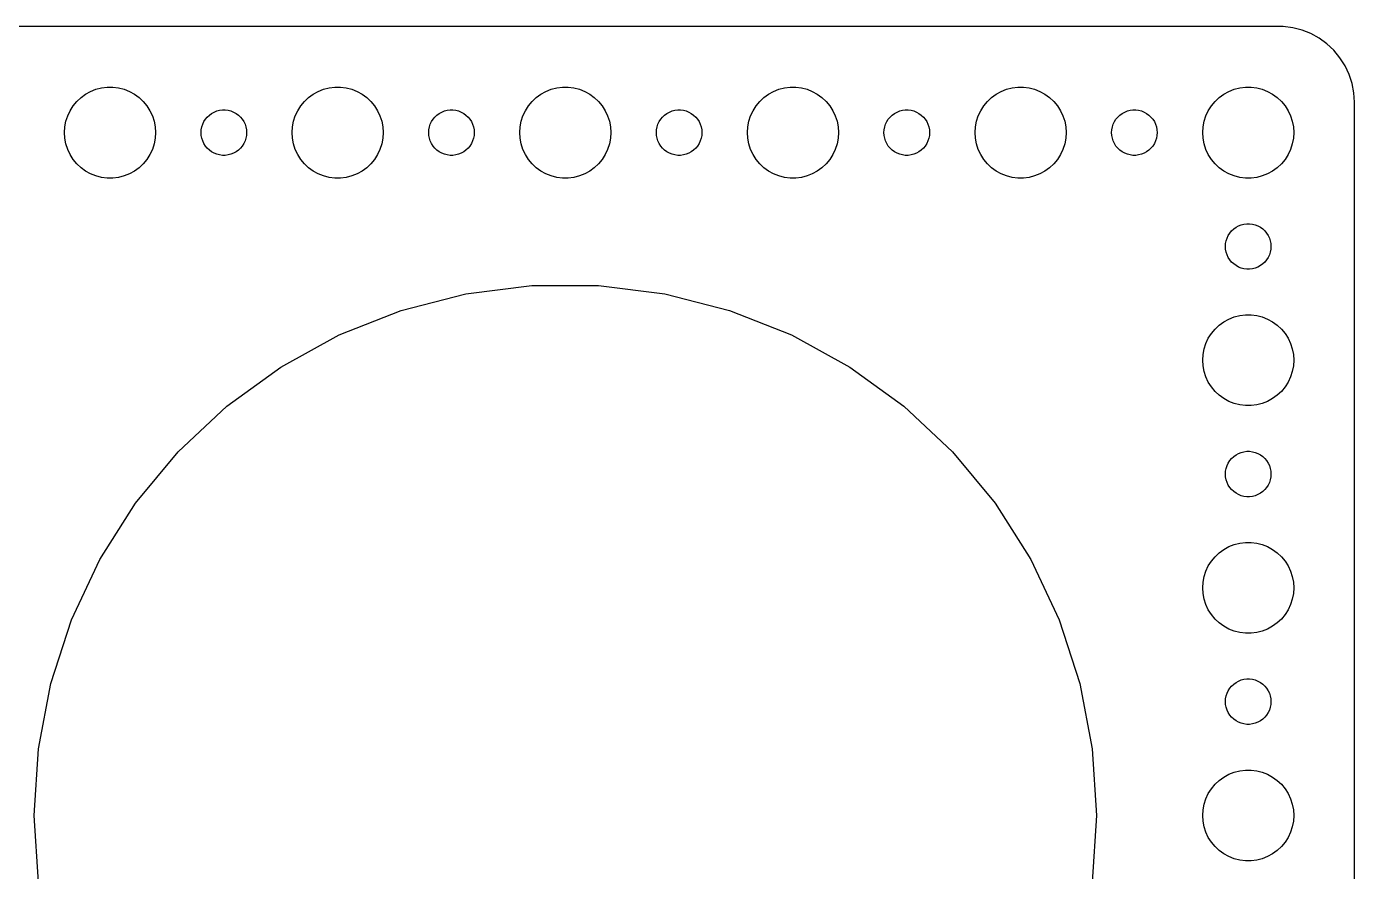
# Model space of a CAD drawing. Header units: metres. Extents: x -164 to 164, y 62 to 280.
# Drawn here: x 77 to 164.5, y 224.3 to 280 of the extents above; entities that cross this region are included whole.
import ezdxf

# ---------------------------------------------------------------- set-up
doc = ezdxf.new("R2010")
doc.units = ezdxf.units.M

msp = doc.modelspace()

# ---------------------------------------------------------------- linework, layer by layer
for p, q in [((159.814, 279.99), (-159.814, 279.99)), ((160.437, 279.911), (159.814, 279.99)), ((161.045, 279.755), (160.437, 279.911)), ((161.629, 279.524), (161.045, 279.755)), ((162.179, 279.222), (161.629, 279.524)), ((162.687, 278.853), (162.179, 279.222)), ((163.145, 278.423), (162.687, 278.853)), ((163.545, 277.939), (163.145, 278.423)), ((163.882, 277.409), (163.545, 277.939)), ((164.149, 276.841), (163.882, 277.409)), ((164.343, 276.243), (164.149, 276.841)), ((80.8925, 275.533), (81.2227, 275.714)), ((81.2227, 275.714), (81.573, 275.853)), ((81.573, 275.853), (81.9379, 275.947)), ((81.9379, 275.947), (82.3116, 275.994)), ((82.3116, 275.994), (82.6884, 275.994)), ((82.6884, 275.994), (83.0621, 275.947)), ((83.0621, 275.947), (83.427, 275.853)), ((83.427, 275.853), (83.7773, 275.714)), ((83.7773, 275.714), (84.1075, 275.533)), ((95.8925, 275.533), (96.2227, 275.714)), ((96.2227, 275.714), (96.573, 275.853)), ((96.573, 275.853), (96.9379, 275.947)), ((96.9379, 275.947), (97.3116, 275.994)), ((97.3116, 275.994), (97.6884, 275.994)), ((97.6884, 275.994), (98.0621, 275.947)), ((98.0621, 275.947), (98.427, 275.853)), ((98.427, 275.853), (98.7773, 275.714)), ((98.7773, 275.714), (99.1075, 275.533)), ((110.893, 275.533), (111.223, 275.714)), ((111.223, 275.714), (111.573, 275.853)), ((111.573, 275.853), (111.938, 275.947)), ((111.938, 275.947), (112.312, 275.994)), ((112.312, 275.994), (112.688, 275.994)), ((112.688, 275.994), (113.062, 275.947)), ((113.062, 275.947), (113.427, 275.853)), ((113.427, 275.853), (113.777, 275.714)), ((113.777, 275.714), (114.107, 275.533)), ((125.893, 275.533), (126.223, 275.714)), ((126.223, 275.714), (126.573, 275.853)), ((126.573, 275.853), (126.938, 275.947)), ((126.938, 275.947), (127.312, 275.994)), ((127.312, 275.994), (127.688, 275.994)), ((127.688, 275.994), (128.062, 275.947)), ((128.062, 275.947), (128.427, 275.853)), ((128.427, 275.853), (128.777, 275.714)), ((128.777, 275.714), (129.107, 275.533)), ((140.893, 275.533), (141.223, 275.714)), ((141.223, 275.714), (141.573, 275.853)), ((141.573, 275.853), (141.938, 275.947)), ((141.938, 275.947), (142.312, 275.994)), ((142.312, 275.994), (142.688, 275.994)), ((142.688, 275.994), (143.062, 275.947)), ((143.062, 275.947), (143.427, 275.853)), ((143.427, 275.853), (143.777, 275.714)), ((143.777, 275.714), (144.107, 275.533)), ((155.893, 275.533), (156.223, 275.714)), ((156.223, 275.714), (156.573, 275.853)), ((156.573, 275.853), (156.938, 275.947)), ((156.938, 275.947), (157.312, 275.994)), ((157.312, 275.994), (157.688, 275.994)), ((157.688, 275.994), (158.062, 275.947)), ((158.062, 275.947), (158.427, 275.853)), ((158.427, 275.853), (158.777, 275.714)), ((158.777, 275.714), (159.107, 275.533)), ((164.461, 275.627), (164.343, 276.243)), ((164.5, 275), (164.461, 275.627)), ((79.8711, 274.445), (80.073, 274.763)), ((80.073, 274.763), (80.3131, 275.054)), ((80.3131, 275.054), (80.5877, 275.312)), ((80.5877, 275.312), (80.8925, 275.533)), ((84.1075, 275.533), (84.4123, 275.312)), ((84.4123, 275.312), (84.6869, 275.054)), ((84.6869, 275.054), (84.927, 274.763)), ((84.927, 274.763), (85.1289, 274.445)), ((94.8711, 274.445), (95.073, 274.763)), ((95.073, 274.763), (95.3131, 275.054)), ((95.3131, 275.054), (95.5877, 275.312)), ((95.5877, 275.312), (95.8925, 275.533)), ((99.1075, 275.533), (99.4123, 275.312)), ((99.4123, 275.312), (99.6869, 275.054)), ((99.6869, 275.054), (99.927, 274.763)), ((99.927, 274.763), (100.129, 274.445)), ((109.871, 274.445), (110.073, 274.763)), ((110.073, 274.763), (110.313, 275.054)), ((110.313, 275.054), (110.588, 275.312)), ((110.588, 275.312), (110.893, 275.533)), ((114.107, 275.533), (114.412, 275.312)), ((114.412, 275.312), (114.687, 275.054)), ((114.687, 275.054), (114.927, 274.763)), ((114.927, 274.763), (115.129, 274.445)), ((124.871, 274.445), (125.073, 274.763)), ((125.073, 274.763), (125.313, 275.054)), ((125.313, 275.054), (125.588, 275.312)), ((125.588, 275.312), (125.893, 275.533)), ((129.107, 275.533), (129.412, 275.312)), ((129.412, 275.312), (129.687, 275.054)), ((129.687, 275.054), (129.927, 274.763)), ((129.927, 274.763), (130.129, 274.445)), ((139.871, 274.445), (140.073, 274.763)), ((140.073, 274.763), (140.313, 275.054)), ((140.313, 275.054), (140.588, 275.312)), ((140.588, 275.312), (140.893, 275.533)), ((144.107, 275.533), (144.412, 275.312)), ((144.412, 275.312), (144.687, 275.054)), ((144.687, 275.054), (144.927, 274.763)), ((144.927, 274.763), (145.129, 274.445)), ((154.871, 274.445), (155.073, 274.763)), ((155.073, 274.763), (155.313, 275.054)), ((155.313, 275.054), (155.588, 275.312)), ((155.588, 275.312), (155.893, 275.533)), ((159.107, 275.533), (159.412, 275.312)), ((159.412, 275.312), (159.687, 275.054)), ((159.687, 275.054), (159.927, 274.763)), ((159.927, 274.763), (160.129, 274.445)), ((164.5, 181), (164.5, 275)), ((79.5943, 273.746), (79.7107, 274.104)), ((79.7107, 274.104), (79.8711, 274.445)), ((85.1289, 274.445), (85.2893, 274.104)), ((85.2893, 274.104), (85.4057, 273.746)), ((88.6855, 273.723), (88.7865, 273.882)), ((88.7865, 273.882), (88.9065, 274.027)), ((88.9065, 274.027), (89.0439, 274.156)), ((89.0439, 274.156), (89.1963, 274.266)), ((89.1963, 274.266), (89.3613, 274.357)), ((89.3613, 274.357), (89.5365, 274.427)), ((89.5365, 274.427), (89.7189, 274.473)), ((89.7189, 274.473), (89.9058, 274.497)), ((89.9058, 274.497), (90.0942, 274.497)), ((90.0942, 274.497), (90.2811, 274.473)), ((90.2811, 274.473), (90.4635, 274.427)), ((90.4635, 274.427), (90.6387, 274.357)), ((90.6387, 274.357), (90.8037, 274.266)), ((90.8037, 274.266), (90.9561, 274.156)), ((90.9561, 274.156), (91.0934, 274.027)), ((91.0934, 274.027), (91.2135, 273.882)), ((91.2135, 273.882), (91.3145, 273.723)), ((94.5943, 273.746), (94.7107, 274.104)), ((94.7107, 274.104), (94.8711, 274.445)), ((100.129, 274.445), (100.289, 274.104)), ((100.289, 274.104), (100.406, 273.746)), ((103.686, 273.723), (103.786, 273.882)), ((103.786, 273.882), (103.907, 274.027)), ((103.907, 274.027), (104.044, 274.156)), ((104.044, 274.156), (104.196, 274.266)), ((104.196, 274.266), (104.361, 274.357)), ((104.361, 274.357), (104.536, 274.427)), ((104.536, 274.427), (104.719, 274.473)), ((104.719, 274.473), (104.906, 274.497)), ((104.906, 274.497), (105.094, 274.497)), ((105.094, 274.497), (105.281, 274.473)), ((105.281, 274.473), (105.464, 274.427)), ((105.464, 274.427), (105.639, 274.357)), ((105.639, 274.357), (105.804, 274.266)), ((105.804, 274.266), (105.956, 274.156)), ((105.956, 274.156), (106.093, 274.027)), ((106.093, 274.027), (106.214, 273.882)), ((106.214, 273.882), (106.314, 273.723)), ((109.594, 273.746), (109.711, 274.104)), ((109.711, 274.104), (109.871, 274.445)), ((115.129, 274.445), (115.289, 274.104)), ((115.289, 274.104), (115.406, 273.746)), ((118.686, 273.723), (118.786, 273.882)), ((118.786, 273.882), (118.907, 274.027)), ((118.907, 274.027), (119.044, 274.156)), ((119.044, 274.156), (119.196, 274.266)), ((119.196, 274.266), (119.361, 274.357)), ((119.361, 274.357), (119.536, 274.427)), ((119.536, 274.427), (119.719, 274.473)), ((119.719, 274.473), (119.906, 274.497)), ((119.906, 274.497), (120.094, 274.497)), ((120.094, 274.497), (120.281, 274.473)), ((120.281, 274.473), (120.464, 274.427)), ((120.464, 274.427), (120.639, 274.357)), ((120.639, 274.357), (120.804, 274.266)), ((120.804, 274.266), (120.956, 274.156)), ((120.956, 274.156), (121.093, 274.027)), ((121.093, 274.027), (121.214, 273.882)), ((121.214, 273.882), (121.314, 273.723)), ((124.594, 273.746), (124.711, 274.104)), ((124.711, 274.104), (124.871, 274.445)), ((130.129, 274.445), (130.289, 274.104)), ((130.289, 274.104), (130.406, 273.746)), ((133.686, 273.723), (133.786, 273.882)), ((133.786, 273.882), (133.907, 274.027)), ((133.907, 274.027), (134.044, 274.156)), ((134.044, 274.156), (134.196, 274.266)), ((134.196, 274.266), (134.361, 274.357)), ((134.361, 274.357), (134.536, 274.427)), ((134.536, 274.427), (134.719, 274.473)), ((134.719, 274.473), (134.906, 274.497)), ((134.906, 274.497), (135.094, 274.497)), ((135.094, 274.497), (135.281, 274.473)), ((135.281, 274.473), (135.464, 274.427)), ((135.464, 274.427), (135.639, 274.357)), ((135.639, 274.357), (135.804, 274.266)), ((135.804, 274.266), (135.956, 274.156)), ((135.956, 274.156), (136.093, 274.027)), ((136.093, 274.027), (136.214, 273.882)), ((136.214, 273.882), (136.314, 273.723)), ((139.594, 273.746), (139.711, 274.104)), ((139.711, 274.104), (139.871, 274.445)), ((145.129, 274.445), (145.289, 274.104)), ((145.289, 274.104), (145.406, 273.746)), ((148.686, 273.723), (148.786, 273.882)), ((148.786, 273.882), (148.907, 274.027)), ((148.907, 274.027), (149.044, 274.156)), ((149.044, 274.156), (149.196, 274.266)), ((149.196, 274.266), (149.361, 274.357)), ((149.361, 274.357), (149.536, 274.427)), ((149.536, 274.427), (149.719, 274.473)), ((149.719, 274.473), (149.906, 274.497)), ((149.906, 274.497), (150.094, 274.497)), ((150.094, 274.497), (150.281, 274.473)), ((150.281, 274.473), (150.464, 274.427)), ((150.464, 274.427), (150.639, 274.357)), ((150.639, 274.357), (150.804, 274.266)), ((150.804, 274.266), (150.956, 274.156)), ((150.956, 274.156), (151.093, 274.027)), ((151.093, 274.027), (151.214, 273.882)), ((151.214, 273.882), (151.314, 273.723)), ((154.594, 273.746), (154.711, 274.104)), ((154.711, 274.104), (154.871, 274.445)), ((160.129, 274.445), (160.289, 274.104)), ((160.289, 274.104), (160.406, 273.746)), ((79.5, 273), (79.5237, 273.376)), ((79.5237, 272.624), (79.5, 273)), ((79.5237, 273.376), (79.5943, 273.746)), ((85.4057, 273.746), (85.4763, 273.376)), ((85.4763, 273.376), (85.5, 273)), ((85.5, 273), (85.4763, 272.624)), ((88.5, 273), (88.5118, 273.188)), ((88.5118, 272.812), (88.5, 273)), ((88.5118, 273.188), (88.5471, 273.373)), ((88.5471, 273.373), (88.6053, 273.552)), ((88.6053, 273.552), (88.6855, 273.723)), ((91.3145, 273.723), (91.3947, 273.552)), ((91.3947, 273.552), (91.4529, 273.373)), ((91.4529, 273.373), (91.4882, 273.188)), ((91.4882, 273.188), (91.5, 273)), ((91.5, 273), (91.4882, 272.812)), ((94.5, 273), (94.5237, 273.376)), ((94.5237, 272.624), (94.5, 273)), ((94.5237, 273.376), (94.5943, 273.746)), ((100.406, 273.746), (100.476, 273.376)), ((100.476, 273.376), (100.5, 273)), ((100.5, 273), (100.476, 272.624)), ((103.5, 273), (103.512, 273.188)), ((103.512, 272.812), (103.5, 273)), ((103.512, 273.188), (103.547, 273.373)), ((103.547, 273.373), (103.605, 273.552)), ((103.605, 273.552), (103.686, 273.723)), ((106.314, 273.723), (106.395, 273.552)), ((106.395, 273.552), (106.453, 273.373)), ((106.453, 273.373), (106.488, 273.188)), ((106.488, 273.188), (106.5, 273)), ((106.5, 273), (106.488, 272.812)), ((109.5, 273), (109.524, 273.376)), ((109.524, 272.624), (109.5, 273)), ((109.524, 273.376), (109.594, 273.746)), ((115.406, 273.746), (115.476, 273.376)), ((115.476, 273.376), (115.5, 273)), ((115.5, 273), (115.476, 272.624)), ((118.5, 273), (118.512, 273.188)), ((118.512, 272.812), (118.5, 273)), ((118.512, 273.188), (118.547, 273.373)), ((118.547, 273.373), (118.605, 273.552)), ((118.605, 273.552), (118.686, 273.723)), ((121.314, 273.723), (121.395, 273.552)), ((121.395, 273.552), (121.453, 273.373)), ((121.453, 273.373), (121.488, 273.188)), ((121.488, 273.188), (121.5, 273)), ((121.5, 273), (121.488, 272.812)), ((124.5, 273), (124.524, 273.376)), ((124.524, 272.624), (124.5, 273)), ((124.524, 273.376), (124.594, 273.746)), ((130.406, 273.746), (130.476, 273.376)), ((130.476, 273.376), (130.5, 273)), ((130.5, 273), (130.476, 272.624)), ((133.5, 273), (133.512, 273.188)), ((133.512, 272.812), (133.5, 273)), ((133.512, 273.188), (133.547, 273.373)), ((133.547, 273.373), (133.605, 273.552)), ((133.605, 273.552), (133.686, 273.723)), ((136.314, 273.723), (136.395, 273.552)), ((136.395, 273.552), (136.453, 273.373)), ((136.453, 273.373), (136.488, 273.188)), ((136.488, 273.188), (136.5, 273)), ((136.5, 273), (136.488, 272.812)), ((139.5, 273), (139.524, 273.376)), ((139.524, 272.624), (139.5, 273)), ((139.524, 273.376), (139.594, 273.746)), ((145.406, 273.746), (145.476, 273.376)), ((145.476, 273.376), (145.5, 273)), ((145.5, 273), (145.476, 272.624)), ((148.5, 273), (148.512, 273.188)), ((148.512, 272.812), (148.5, 273)), ((148.512, 273.188), (148.547, 273.373)), ((148.547, 273.373), (148.605, 273.552)), ((148.605, 273.552), (148.686, 273.723)), ((151.314, 273.723), (151.395, 273.552)), ((151.395, 273.552), (151.453, 273.373)), ((151.453, 273.373), (151.488, 273.188)), ((151.488, 273.188), (151.5, 273)), ((151.5, 273), (151.488, 272.812)), ((154.5, 273), (154.524, 273.376)), ((154.524, 272.624), (154.5, 273)), ((154.524, 273.376), (154.594, 273.746)), ((160.406, 273.746), (160.476, 273.376)), ((160.476, 273.376), (160.5, 273)), ((160.5, 273), (160.476, 272.624)), ((79.5943, 272.254), (79.5237, 272.624)), ((79.7107, 271.896), (79.5943, 272.254)), ((85.4057, 272.254), (85.2893, 271.896)), ((85.4763, 272.624), (85.4057, 272.254)), ((88.5471, 272.627), (88.5118, 272.812)), ((88.6053, 272.448), (88.5471, 272.627)), ((88.6855, 272.277), (88.6053, 272.448)), ((88.7865, 272.118), (88.6855, 272.277)), ((91.3145, 272.277), (91.2135, 272.118)), ((91.3947, 272.448), (91.3145, 272.277)), ((91.4529, 272.627), (91.3947, 272.448)), ((91.4882, 272.812), (91.4529, 272.627)), ((94.5943, 272.254), (94.5237, 272.624)), ((94.7107, 271.896), (94.5943, 272.254)), ((100.406, 272.254), (100.289, 271.896)), ((100.476, 272.624), (100.406, 272.254)), ((103.547, 272.627), (103.512, 272.812)), ((103.605, 272.448), (103.547, 272.627)), ((103.686, 272.277), (103.605, 272.448)), ((103.786, 272.118), (103.686, 272.277)), ((106.314, 272.277), (106.214, 272.118)), ((106.395, 272.448), (106.314, 272.277)), ((106.453, 272.627), (106.395, 272.448)), ((106.488, 272.812), (106.453, 272.627)), ((109.594, 272.254), (109.524, 272.624)), ((109.711, 271.896), (109.594, 272.254)), ((115.406, 272.254), (115.289, 271.896)), ((115.476, 272.624), (115.406, 272.254)), ((118.547, 272.627), (118.512, 272.812)), ((118.605, 272.448), (118.547, 272.627)), ((118.686, 272.277), (118.605, 272.448)), ((118.786, 272.118), (118.686, 272.277)), ((121.314, 272.277), (121.214, 272.118)), ((121.395, 272.448), (121.314, 272.277)), ((121.453, 272.627), (121.395, 272.448)), ((121.488, 272.812), (121.453, 272.627)), ((124.594, 272.254), (124.524, 272.624)), ((124.711, 271.896), (124.594, 272.254)), ((130.406, 272.254), (130.289, 271.896)), ((130.476, 272.624), (130.406, 272.254)), ((133.547, 272.627), (133.512, 272.812)), ((133.605, 272.448), (133.547, 272.627)), ((133.686, 272.277), (133.605, 272.448)), ((133.786, 272.118), (133.686, 272.277)), ((136.314, 272.277), (136.214, 272.118)), ((136.395, 272.448), (136.314, 272.277)), ((136.453, 272.627), (136.395, 272.448)), ((136.488, 272.812), (136.453, 272.627)), ((139.594, 272.254), (139.524, 272.624)), ((139.711, 271.896), (139.594, 272.254)), ((145.406, 272.254), (145.289, 271.896)), ((145.476, 272.624), (145.406, 272.254)), ((148.547, 272.627), (148.512, 272.812)), ((148.605, 272.448), (148.547, 272.627)), ((148.686, 272.277), (148.605, 272.448)), ((148.786, 272.118), (148.686, 272.277)), ((151.314, 272.277), (151.214, 272.118)), ((151.395, 272.448), (151.314, 272.277)), ((151.453, 272.627), (151.395, 272.448)), ((151.488, 272.812), (151.453, 272.627)), ((154.594, 272.254), (154.524, 272.624)), ((154.711, 271.896), (154.594, 272.254)), ((160.406, 272.254), (160.289, 271.896)), ((160.476, 272.624), (160.406, 272.254)), ((79.8711, 271.555), (79.7107, 271.896)), ((80.073, 271.237), (79.8711, 271.555)), ((85.1289, 271.555), (84.927, 271.237)), ((85.2893, 271.896), (85.1289, 271.555)), ((88.9065, 271.973), (88.7865, 272.118)), ((89.0439, 271.844), (88.9065, 271.973)), ((89.1963, 271.734), (89.0439, 271.844)), ((89.3613, 271.643), (89.1963, 271.734)), ((89.5365, 271.573), (89.3613, 271.643)), ((89.7189, 271.527), (89.5365, 271.573)), ((89.9058, 271.503), (89.7189, 271.527)), ((90.0942, 271.503), (89.9058, 271.503)), ((90.2811, 271.527), (90.0942, 271.503)), ((90.4635, 271.573), (90.2811, 271.527)), ((90.6387, 271.643), (90.4635, 271.573)), ((90.8037, 271.734), (90.6387, 271.643)), ((90.9561, 271.844), (90.8037, 271.734)), ((91.0934, 271.973), (90.9561, 271.844)), ((91.2135, 272.118), (91.0934, 271.973)), ((94.8711, 271.555), (94.7107, 271.896)), ((95.073, 271.237), (94.8711, 271.555)), ((100.129, 271.555), (99.927, 271.237)), ((100.289, 271.896), (100.129, 271.555)), ((103.907, 271.973), (103.786, 272.118)), ((104.044, 271.844), (103.907, 271.973)), ((104.196, 271.734), (104.044, 271.844)), ((104.361, 271.643), (104.196, 271.734)), ((104.536, 271.573), (104.361, 271.643)), ((104.719, 271.527), (104.536, 271.573)), ((104.906, 271.503), (104.719, 271.527)), ((105.094, 271.503), (104.906, 271.503)), ((105.281, 271.527), (105.094, 271.503)), ((105.464, 271.573), (105.281, 271.527)), ((105.639, 271.643), (105.464, 271.573)), ((105.804, 271.734), (105.639, 271.643)), ((105.956, 271.844), (105.804, 271.734)), ((106.093, 271.973), (105.956, 271.844)), ((106.214, 272.118), (106.093, 271.973)), ((109.871, 271.555), (109.711, 271.896)), ((110.073, 271.237), (109.871, 271.555)), ((115.129, 271.555), (114.927, 271.237)), ((115.289, 271.896), (115.129, 271.555)), ((118.907, 271.973), (118.786, 272.118)), ((119.044, 271.844), (118.907, 271.973)), ((119.196, 271.734), (119.044, 271.844)), ((119.361, 271.643), (119.196, 271.734)), ((119.536, 271.573), (119.361, 271.643)), ((119.719, 271.527), (119.536, 271.573)), ((119.906, 271.503), (119.719, 271.527)), ((120.094, 271.503), (119.906, 271.503)), ((120.281, 271.527), (120.094, 271.503)), ((120.464, 271.573), (120.281, 271.527)), ((120.639, 271.643), (120.464, 271.573)), ((120.804, 271.734), (120.639, 271.643)), ((120.956, 271.844), (120.804, 271.734)), ((121.093, 271.973), (120.956, 271.844)), ((121.214, 272.118), (121.093, 271.973)), ((124.871, 271.555), (124.711, 271.896)), ((125.073, 271.237), (124.871, 271.555)), ((130.129, 271.555), (129.927, 271.237)), ((130.289, 271.896), (130.129, 271.555)), ((133.907, 271.973), (133.786, 272.118)), ((134.044, 271.844), (133.907, 271.973)), ((134.196, 271.734), (134.044, 271.844)), ((134.361, 271.643), (134.196, 271.734)), ((134.536, 271.573), (134.361, 271.643)), ((134.719, 271.527), (134.536, 271.573)), ((134.906, 271.503), (134.719, 271.527)), ((135.094, 271.503), (134.906, 271.503)), ((135.281, 271.527), (135.094, 271.503)), ((135.464, 271.573), (135.281, 271.527)), ((135.639, 271.643), (135.464, 271.573)), ((135.804, 271.734), (135.639, 271.643)), ((135.956, 271.844), (135.804, 271.734)), ((136.093, 271.973), (135.956, 271.844)), ((136.214, 272.118), (136.093, 271.973)), ((139.871, 271.555), (139.711, 271.896)), ((140.073, 271.237), (139.871, 271.555)), ((145.129, 271.555), (144.927, 271.237)), ((145.289, 271.896), (145.129, 271.555)), ((148.907, 271.973), (148.786, 272.118)), ((149.044, 271.844), (148.907, 271.973)), ((149.196, 271.734), (149.044, 271.844)), ((149.361, 271.643), (149.196, 271.734)), ((149.536, 271.573), (149.361, 271.643)), ((149.719, 271.527), (149.536, 271.573)), ((149.906, 271.503), (149.719, 271.527)), ((150.094, 271.503), (149.906, 271.503)), ((150.281, 271.527), (150.094, 271.503)), ((150.464, 271.573), (150.281, 271.527)), ((150.639, 271.643), (150.464, 271.573)), ((150.804, 271.734), (150.639, 271.643)), ((150.956, 271.844), (150.804, 271.734)), ((151.093, 271.973), (150.956, 271.844)), ((151.214, 272.118), (151.093, 271.973)), ((154.871, 271.555), (154.711, 271.896)), ((155.073, 271.237), (154.871, 271.555)), ((160.129, 271.555), (159.927, 271.237)), ((160.289, 271.896), (160.129, 271.555)), ((80.3131, 270.946), (80.073, 271.237)), ((80.5877, 270.688), (80.3131, 270.946)), ((80.8925, 270.467), (80.5877, 270.688)), ((81.2227, 270.286), (80.8925, 270.467)), ((84.1075, 270.467), (83.7773, 270.286)), ((84.4123, 270.688), (84.1075, 270.467)), ((84.6869, 270.946), (84.4123, 270.688)), ((84.927, 271.237), (84.6869, 270.946)), ((95.3131, 270.946), (95.073, 271.237)), ((95.5877, 270.688), (95.3131, 270.946)), ((95.8925, 270.467), (95.5877, 270.688)), ((96.2227, 270.286), (95.8925, 270.467)), ((99.1075, 270.467), (98.7773, 270.286)), ((99.4123, 270.688), (99.1075, 270.467)), ((99.6869, 270.946), (99.4123, 270.688)), ((99.927, 271.237), (99.6869, 270.946)), ((110.313, 270.946), (110.073, 271.237)), ((110.588, 270.688), (110.313, 270.946)), ((110.893, 270.467), (110.588, 270.688)), ((111.223, 270.286), (110.893, 270.467)), ((114.107, 270.467), (113.777, 270.286)), ((114.412, 270.688), (114.107, 270.467)), ((114.687, 270.946), (114.412, 270.688)), ((114.927, 271.237), (114.687, 270.946)), ((125.313, 270.946), (125.073, 271.237)), ((125.588, 270.688), (125.313, 270.946)), ((125.893, 270.467), (125.588, 270.688)), ((126.223, 270.286), (125.893, 270.467)), ((129.107, 270.467), (128.777, 270.286)), ((129.412, 270.688), (129.107, 270.467)), ((129.687, 270.946), (129.412, 270.688)), ((129.927, 271.237), (129.687, 270.946)), ((140.313, 270.946), (140.073, 271.237)), ((140.588, 270.688), (140.313, 270.946)), ((140.893, 270.467), (140.588, 270.688)), ((141.223, 270.286), (140.893, 270.467)), ((144.107, 270.467), (143.777, 270.286)), ((144.412, 270.688), (144.107, 270.467)), ((144.687, 270.946), (144.412, 270.688)), ((144.927, 271.237), (144.687, 270.946)), ((155.313, 270.946), (155.073, 271.237)), ((155.588, 270.688), (155.313, 270.946)), ((155.893, 270.467), (155.588, 270.688)), ((156.223, 270.286), (155.893, 270.467)), ((159.107, 270.467), (158.777, 270.286)), ((159.412, 270.688), (159.107, 270.467)), ((159.687, 270.946), (159.412, 270.688)), ((159.927, 271.237), (159.687, 270.946)), ((81.573, 270.147), (81.2227, 270.286)), ((81.9379, 270.053), (81.573, 270.147)), ((82.3116, 270.006), (81.9379, 270.053)), ((82.6884, 270.006), (82.3116, 270.006)), ((83.0621, 270.053), (82.6884, 270.006)), ((83.427, 270.147), (83.0621, 270.053)), ((83.7773, 270.286), (83.427, 270.147)), ((96.573, 270.147), (96.2227, 270.286)), ((96.9379, 270.053), (96.573, 270.147)), ((97.3116, 270.006), (96.9379, 270.053)), ((97.6884, 270.006), (97.3116, 270.006)), ((98.0621, 270.053), (97.6884, 270.006)), ((98.427, 270.147), (98.0621, 270.053)), ((98.7773, 270.286), (98.427, 270.147)), ((111.573, 270.147), (111.223, 270.286)), ((111.938, 270.053), (111.573, 270.147)), ((112.312, 270.006), (111.938, 270.053)), ((112.688, 270.006), (112.312, 270.006)), ((113.062, 270.053), (112.688, 270.006)), ((113.427, 270.147), (113.062, 270.053)), ((113.777, 270.286), (113.427, 270.147)), ((126.573, 270.147), (126.223, 270.286)), ((126.938, 270.053), (126.573, 270.147)), ((127.312, 270.006), (126.938, 270.053)), ((127.688, 270.006), (127.312, 270.006)), ((128.062, 270.053), (127.688, 270.006)), ((128.427, 270.147), (128.062, 270.053)), ((128.777, 270.286), (128.427, 270.147)), ((141.573, 270.147), (141.223, 270.286)), ((141.938, 270.053), (141.573, 270.147)), ((142.312, 270.006), (141.938, 270.053)), ((142.688, 270.006), (142.312, 270.006)), ((143.062, 270.053), (142.688, 270.006)), ((143.427, 270.147), (143.062, 270.053)), ((143.777, 270.286), (143.427, 270.147)), ((156.573, 270.147), (156.223, 270.286)), ((156.938, 270.053), (156.573, 270.147)), ((157.312, 270.006), (156.938, 270.053)), ((157.688, 270.006), (157.312, 270.006)), ((158.062, 270.053), (157.688, 270.006)), ((158.427, 270.147), (158.062, 270.053)), ((158.777, 270.286), (158.427, 270.147)), ((156.861, 266.857), (157.036, 266.927)), ((157.036, 266.927), (157.219, 266.973)), ((157.219, 266.973), (157.406, 266.997)), ((157.406, 266.997), (157.594, 266.997)), ((157.594, 266.997), (157.781, 266.973)), ((157.781, 266.973), (157.964, 266.927)), ((157.964, 266.927), (158.139, 266.857)), ((156.047, 265.873), (156.105, 266.052)), ((156.105, 266.052), (156.186, 266.223)), ((156.186, 266.223), (156.286, 266.382)), ((156.286, 266.382), (156.407, 266.527)), ((156.407, 266.527), (156.544, 266.656)), ((156.544, 266.656), (156.696, 266.766)), ((156.696, 266.766), (156.861, 266.857)), ((158.139, 266.857), (158.304, 266.766)), ((158.304, 266.766), (158.456, 266.656)), ((158.456, 266.656), (158.593, 266.527)), ((158.593, 266.527), (158.714, 266.382)), ((158.714, 266.382), (158.814, 266.223)), ((158.814, 266.223), (158.895, 266.052)), ((158.895, 266.052), (158.953, 265.873)), ((156, 265.5), (156.012, 265.688)), ((156.012, 265.312), (156, 265.5)), ((156.012, 265.688), (156.047, 265.873)), ((156.047, 265.127), (156.012, 265.312)), ((156.105, 264.948), (156.047, 265.127)), ((158.953, 265.127), (158.895, 264.948)), ((158.953, 265.873), (158.988, 265.688)), ((158.988, 265.312), (158.953, 265.127)), ((158.988, 265.688), (159, 265.5)), ((159, 265.5), (158.988, 265.312)), ((156.186, 264.777), (156.105, 264.948)), ((156.286, 264.618), (156.186, 264.777)), ((156.407, 264.473), (156.286, 264.618)), ((156.544, 264.344), (156.407, 264.473)), ((156.696, 264.234), (156.544, 264.344)), ((158.456, 264.344), (158.304, 264.234)), ((158.593, 264.473), (158.456, 264.344)), ((158.714, 264.618), (158.593, 264.473)), ((158.814, 264.777), (158.714, 264.618)), ((158.895, 264.948), (158.814, 264.777)), ((156.861, 264.143), (156.696, 264.234)), ((157.036, 264.073), (156.861, 264.143)), ((157.219, 264.027), (157.036, 264.073)), ((157.406, 264.003), (157.219, 264.027)), ((157.594, 264.003), (157.406, 264.003)), ((157.781, 264.027), (157.594, 264.003)), ((157.964, 264.073), (157.781, 264.027)), ((158.139, 264.143), (157.964, 264.073)), ((158.304, 264.234), (158.139, 264.143)), ((105.942, 262.38), (110.302, 262.931)), ((110.302, 262.931), (114.698, 262.931)), ((114.698, 262.931), (119.058, 262.38)), ((101.684, 261.287), (105.942, 262.38)), ((119.058, 262.38), (123.316, 261.287)), ((97.5977, 259.669), (101.684, 261.287)), ((123.316, 261.287), (127.402, 259.669)), ((156.223, 260.714), (156.573, 260.853)), ((156.573, 260.853), (156.938, 260.947)), ((156.938, 260.947), (157.312, 260.994)), ((157.312, 260.994), (157.688, 260.994)), ((157.688, 260.994), (158.062, 260.947)), ((158.062, 260.947), (158.427, 260.853)), ((158.427, 260.853), (158.777, 260.714)), ((155.073, 259.763), (155.313, 260.054)), ((155.313, 260.054), (155.588, 260.312)), ((155.588, 260.312), (155.893, 260.533)), ((155.893, 260.533), (156.223, 260.714)), ((158.777, 260.714), (159.107, 260.533)), ((159.107, 260.533), (159.412, 260.312)), ((159.412, 260.312), (159.687, 260.054)), ((159.687, 260.054), (159.927, 259.763)), ((93.7461, 257.551), (97.5977, 259.669)), ((127.402, 259.669), (131.254, 257.551)), ((154.594, 258.746), (154.711, 259.104)), ((154.711, 259.104), (154.871, 259.445)), ((154.871, 259.445), (155.073, 259.763)), ((159.927, 259.763), (160.129, 259.445)), ((160.129, 259.445), (160.289, 259.104)), ((160.289, 259.104), (160.406, 258.746)), ((154.5, 258), (154.524, 258.376)), ((154.524, 258.376), (154.594, 258.746)), ((160.406, 258.746), (160.476, 258.376)), ((160.476, 258.376), (160.5, 258)), ((90.1902, 254.968), (93.7461, 257.551)), ((131.254, 257.551), (134.81, 254.968)), ((154.524, 257.624), (154.5, 258)), ((154.594, 257.254), (154.524, 257.624)), ((154.711, 256.896), (154.594, 257.254)), ((160.406, 257.254), (160.289, 256.896)), ((160.476, 257.624), (160.406, 257.254)), ((160.5, 258), (160.476, 257.624)), ((154.871, 256.555), (154.711, 256.896)), ((155.073, 256.237), (154.871, 256.555)), ((160.129, 256.555), (159.927, 256.237)), ((160.289, 256.896), (160.129, 256.555)), ((155.313, 255.946), (155.073, 256.237)), ((155.588, 255.688), (155.313, 255.946)), ((155.893, 255.467), (155.588, 255.688)), ((159.412, 255.688), (159.107, 255.467)), ((159.687, 255.946), (159.412, 255.688)), ((159.927, 256.237), (159.687, 255.946)), ((86.9861, 251.959), (90.1902, 254.968)), ((134.81, 254.968), (138.014, 251.959)), ((156.223, 255.286), (155.893, 255.467)), ((156.573, 255.147), (156.223, 255.286)), ((156.938, 255.053), (156.573, 255.147)), ((157.312, 255.006), (156.938, 255.053)), ((157.688, 255.006), (157.312, 255.006)), ((158.062, 255.053), (157.688, 255.006)), ((158.427, 255.147), (158.062, 255.053)), ((158.777, 255.286), (158.427, 255.147)), ((159.107, 255.467), (158.777, 255.286)), ((84.1844, 248.572), (86.9861, 251.959)), ((138.014, 251.959), (140.816, 248.572)), ((156.105, 251.052), (156.186, 251.223)), ((156.186, 251.223), (156.286, 251.382)), ((156.286, 251.382), (156.407, 251.527)), ((156.407, 251.527), (156.544, 251.656)), ((156.544, 251.656), (156.696, 251.766)), ((156.696, 251.766), (156.861, 251.857)), ((156.861, 251.857), (157.036, 251.927)), ((157.036, 251.927), (157.219, 251.973)), ((157.219, 251.973), (157.406, 251.997)), ((157.406, 251.997), (157.594, 251.997)), ((157.594, 251.997), (157.781, 251.973)), ((157.781, 251.973), (157.964, 251.927)), ((157.964, 251.927), (158.139, 251.857)), ((158.139, 251.857), (158.304, 251.766)), ((158.304, 251.766), (158.456, 251.656)), ((158.456, 251.656), (158.593, 251.527)), ((158.593, 251.527), (158.714, 251.382)), ((158.714, 251.382), (158.814, 251.223)), ((158.814, 251.223), (158.895, 251.052)), ((156, 250.5), (156.012, 250.688)), ((156.012, 250.312), (156, 250.5)), ((156.012, 250.688), (156.047, 250.873)), ((156.047, 250.127), (156.012, 250.312)), ((156.047, 250.873), (156.105, 251.052)), ((158.895, 251.052), (158.953, 250.873)), ((158.953, 250.873), (158.988, 250.688)), ((158.988, 250.312), (158.953, 250.127)), ((158.988, 250.688), (159, 250.5)), ((159, 250.5), (158.988, 250.312)), ((156.105, 249.948), (156.047, 250.127)), ((156.186, 249.777), (156.105, 249.948)), ((156.286, 249.618), (156.186, 249.777)), ((156.407, 249.473), (156.286, 249.618)), ((156.544, 249.344), (156.407, 249.473)), ((158.593, 249.473), (158.456, 249.344)), ((158.714, 249.618), (158.593, 249.473)), ((158.814, 249.777), (158.714, 249.618)), ((158.895, 249.948), (158.814, 249.777)), ((158.953, 250.127), (158.895, 249.948)), ((81.8293, 244.861), (84.1844, 248.572)), ((140.816, 248.572), (143.171, 244.861)), ((156.696, 249.234), (156.544, 249.344)), ((156.861, 249.143), (156.696, 249.234)), ((157.036, 249.073), (156.861, 249.143)), ((157.219, 249.027), (157.036, 249.073)), ((157.406, 249.003), (157.219, 249.027)), ((157.594, 249.003), (157.406, 249.003)), ((157.781, 249.027), (157.594, 249.003)), ((157.964, 249.073), (157.781, 249.027)), ((158.139, 249.143), (157.964, 249.073)), ((158.304, 249.234), (158.139, 249.143)), ((158.456, 249.344), (158.304, 249.234)), ((156.573, 245.853), (156.938, 245.947)), ((156.938, 245.947), (157.312, 245.994)), ((157.312, 245.994), (157.688, 245.994)), ((157.688, 245.994), (158.062, 245.947)), ((158.062, 245.947), (158.427, 245.853)), ((155.073, 244.763), (155.313, 245.054)), ((155.313, 245.054), (155.588, 245.312)), ((155.588, 245.312), (155.893, 245.533)), ((155.893, 245.533), (156.223, 245.714)), ((156.223, 245.714), (156.573, 245.853)), ((158.427, 245.853), (158.777, 245.714)), ((158.777, 245.714), (159.107, 245.533)), ((159.107, 245.533), (159.412, 245.312)), ((159.412, 245.312), (159.687, 245.054)), ((159.687, 245.054), (159.927, 244.763)), ((79.9578, 240.884), (81.8293, 244.861)), ((143.171, 244.861), (145.042, 240.884)), ((154.711, 244.104), (154.871, 244.445)), ((154.871, 244.445), (155.073, 244.763)), ((159.927, 244.763), (160.129, 244.445)), ((160.129, 244.445), (160.289, 244.104)), ((154.5, 243), (154.524, 243.376)), ((154.524, 243.376), (154.594, 243.746)), ((154.594, 243.746), (154.711, 244.104)), ((160.289, 244.104), (160.406, 243.746)), ((160.406, 243.746), (160.476, 243.376)), ((160.476, 243.376), (160.5, 243)), ((154.524, 242.624), (154.5, 243)), ((154.594, 242.254), (154.524, 242.624)), ((160.476, 242.624), (160.406, 242.254)), ((160.5, 243), (160.476, 242.624)), ((154.711, 241.896), (154.594, 242.254)), ((154.871, 241.555), (154.711, 241.896)), ((155.073, 241.237), (154.871, 241.555)), ((160.129, 241.555), (159.927, 241.237)), ((160.289, 241.896), (160.129, 241.555)), ((160.406, 242.254), (160.289, 241.896)), ((78.5996, 236.704), (79.9578, 240.884)), ((145.042, 240.884), (146.4, 236.704)), ((155.313, 240.946), (155.073, 241.237)), ((155.588, 240.688), (155.313, 240.946)), ((155.893, 240.467), (155.588, 240.688)), ((159.412, 240.688), (159.107, 240.467)), ((159.687, 240.946), (159.412, 240.688)), ((159.927, 241.237), (159.687, 240.946)), ((156.223, 240.286), (155.893, 240.467)), ((156.573, 240.147), (156.223, 240.286)), ((156.938, 240.053), (156.573, 240.147)), ((157.312, 240.006), (156.938, 240.053)), ((157.688, 240.006), (157.312, 240.006)), ((158.062, 240.053), (157.688, 240.006)), ((158.427, 240.147), (158.062, 240.053)), ((158.777, 240.286), (158.427, 240.147)), ((159.107, 240.467), (158.777, 240.286)), ((77.776, 232.387), (78.5996, 236.704)), ((146.4, 236.704), (147.224, 232.387)), ((156.186, 236.223), (156.286, 236.382)), ((156.286, 236.382), (156.407, 236.527)), ((156.407, 236.527), (156.544, 236.656)), ((156.544, 236.656), (156.696, 236.766)), ((156.696, 236.766), (156.861, 236.857)), ((156.861, 236.857), (157.036, 236.927)), ((157.036, 236.927), (157.219, 236.973)), ((157.219, 236.973), (157.406, 236.997)), ((157.406, 236.997), (157.594, 236.997)), ((157.594, 236.997), (157.781, 236.973)), ((157.781, 236.973), (157.964, 236.927)), ((157.964, 236.927), (158.139, 236.857)), ((158.139, 236.857), (158.304, 236.766)), ((158.304, 236.766), (158.456, 236.656)), ((158.456, 236.656), (158.593, 236.527)), ((158.593, 236.527), (158.714, 236.382)), ((158.714, 236.382), (158.814, 236.223)), ((156, 235.5), (156.012, 235.688)), ((156.012, 235.312), (156, 235.5)), ((156.012, 235.688), (156.047, 235.873)), ((156.047, 235.873), (156.105, 236.052)), ((156.105, 236.052), (156.186, 236.223)), ((158.814, 236.223), (158.895, 236.052)), ((158.895, 236.052), (158.953, 235.873)), ((158.953, 235.873), (158.988, 235.688)), ((158.988, 235.688), (159, 235.5)), ((159, 235.5), (158.988, 235.312)), ((156.047, 235.127), (156.012, 235.312)), ((156.105, 234.948), (156.047, 235.127)), ((156.186, 234.777), (156.105, 234.948)), ((156.286, 234.618), (156.186, 234.777)), ((156.407, 234.473), (156.286, 234.618)), ((158.714, 234.618), (158.593, 234.473)), ((158.814, 234.777), (158.714, 234.618)), ((158.895, 234.948), (158.814, 234.777)), ((158.953, 235.127), (158.895, 234.948)), ((158.988, 235.312), (158.953, 235.127)), ((156.544, 234.344), (156.407, 234.473)), ((156.696, 234.234), (156.544, 234.344)), ((156.861, 234.143), (156.696, 234.234)), ((157.036, 234.073), (156.861, 234.143)), ((157.219, 234.027), (157.036, 234.073)), ((157.406, 234.003), (157.219, 234.027)), ((157.594, 234.003), (157.406, 234.003)), ((157.781, 234.027), (157.594, 234.003)), ((157.964, 234.073), (157.781, 234.027)), ((158.139, 234.143), (157.964, 234.073)), ((158.304, 234.234), (158.139, 234.143)), ((158.456, 234.344), (158.304, 234.234)), ((158.593, 234.473), (158.456, 234.344)), ((77.5, 228), (77.776, 232.387)), ((147.224, 232.387), (147.5, 228)), ((155.313, 230.054), (155.588, 230.312)), ((155.588, 230.312), (155.893, 230.533)), ((155.893, 230.533), (156.223, 230.714)), ((156.223, 230.714), (156.573, 230.853)), ((156.573, 230.853), (156.938, 230.947)), ((156.938, 230.947), (157.312, 230.994)), ((157.312, 230.994), (157.688, 230.994)), ((157.688, 230.994), (158.062, 230.947)), ((158.062, 230.947), (158.427, 230.853)), ((158.427, 230.853), (158.777, 230.714)), ((158.777, 230.714), (159.107, 230.533)), ((159.107, 230.533), (159.412, 230.312)), ((159.412, 230.312), (159.687, 230.054)), ((154.711, 229.104), (154.871, 229.445)), ((154.871, 229.445), (155.073, 229.763)), ((155.073, 229.763), (155.313, 230.054)), ((159.687, 230.054), (159.927, 229.763)), ((159.927, 229.763), (160.129, 229.445)), ((160.129, 229.445), (160.289, 229.104)), ((154.5, 228), (154.524, 228.376)), ((154.524, 228.376), (154.594, 228.746)), ((154.594, 228.746), (154.711, 229.104)), ((160.289, 229.104), (160.406, 228.746)), ((160.406, 228.746), (160.476, 228.376)), ((160.476, 228.376), (160.5, 228)), ((77.776, 223.613), (77.5, 228)), ((147.5, 228), (147.224, 223.613)), ((154.524, 227.624), (154.5, 228)), ((154.594, 227.254), (154.524, 227.624)), ((160.476, 227.624), (160.406, 227.254)), ((160.5, 228), (160.476, 227.624)), ((154.711, 226.896), (154.594, 227.254)), ((154.871, 226.555), (154.711, 226.896)), ((160.289, 226.896), (160.129, 226.555)), ((160.406, 227.254), (160.289, 226.896)), ((155.073, 226.237), (154.871, 226.555)), ((155.313, 225.946), (155.073, 226.237)), ((155.588, 225.688), (155.313, 225.946)), ((159.687, 225.946), (159.412, 225.688)), ((159.927, 226.237), (159.687, 225.946)), ((160.129, 226.555), (159.927, 226.237)), ((155.893, 225.467), (155.588, 225.688)), ((156.223, 225.286), (155.893, 225.467)), ((156.573, 225.147), (156.223, 225.286)), ((156.938, 225.053), (156.573, 225.147)), ((157.312, 225.006), (156.938, 225.053)), ((157.688, 225.006), (157.312, 225.006)), ((158.062, 225.053), (157.688, 225.006)), ((158.427, 225.147), (158.062, 225.053)), ((158.777, 225.286), (158.427, 225.147)), ((159.107, 225.467), (158.777, 225.286)), ((159.412, 225.688), (159.107, 225.467))]:
    msp.add_line(p, q)

doc.saveas('drawing.dxf')
